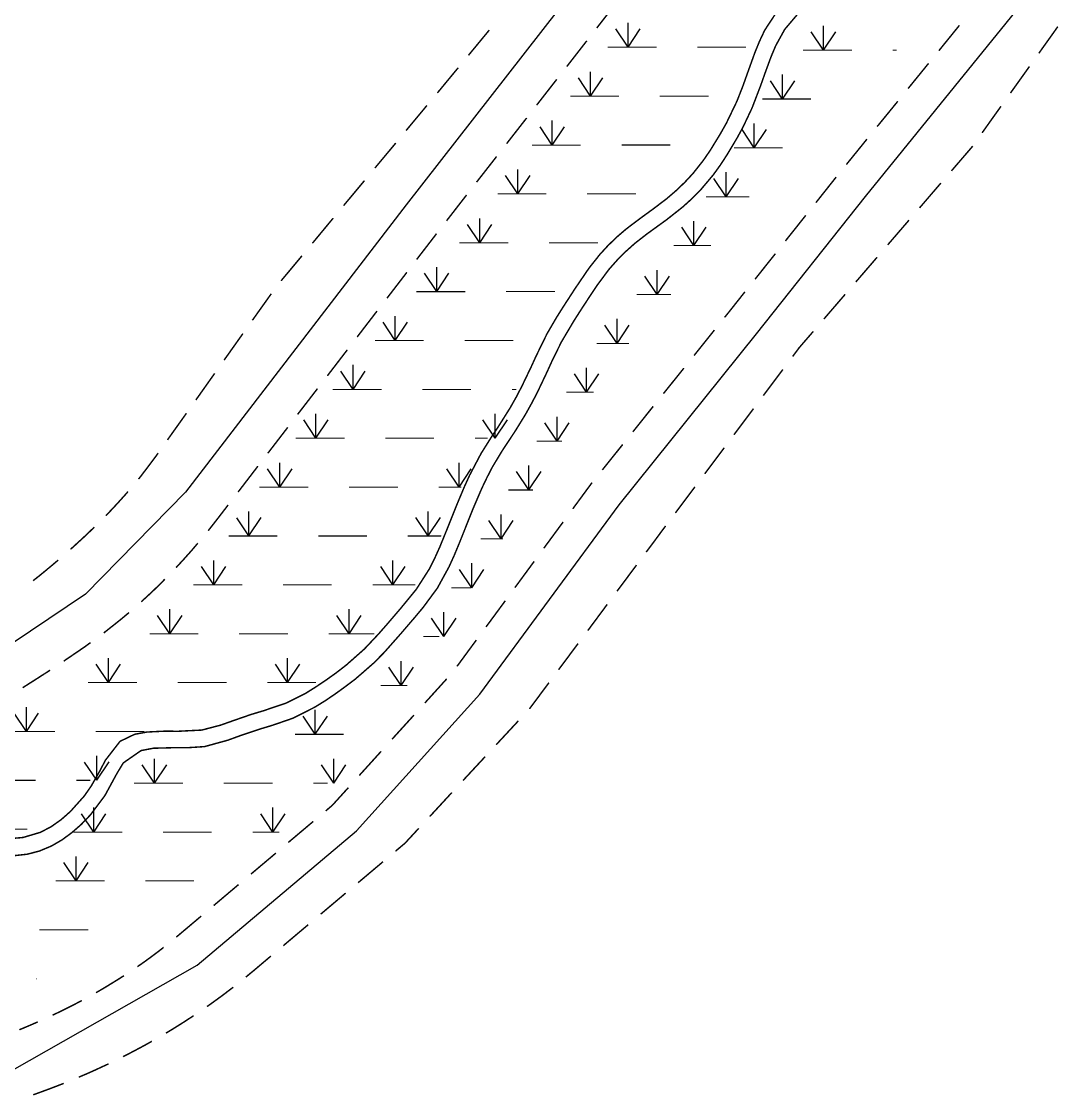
# Model space of a CAD drawing. Extents: x 204256 to 207861, y 4845615 to 4848347.
# Drawn here: x 205438.9 to 205566.2, y 4846420.4 to 4846552.3 of the extents above; entities that cross this region are included whole.
import ezdxf

# ---------------------------------------------------------------- set-up
doc = ezdxf.new("R2010")
doc.units = 0
doc.header["$LTSCALE"] = 1.5
doc.header["$MEASUREMENT"] = 0
for name, color, linetype in [('HD-ALAGADO-BREJO', 170, 'CONTINUOUS'), ('HD-CURSO-PERENE', 170, 'CONTINUOUS'), ('SV-EIXO-ROD-ESTR', 7, 'CONTINUOUS'), ('SV-VIAS-EM-CONSTR', 7, 'CONTINUOUS')]:
    doc.layers.add(name, color=color, linetype=linetype)

# ---------------------------------------------------------------- blocks, each defined once
blk = doc.blocks.new('*X10')
at = {"layer": 'HD-ALAGADO-BREJO'}
for points in [[(205513.341379, 4846549.139035), (205513.341062, 4846552.139035)], [(205513.341379, 4846549.139035), (205511.841141, 4846551.388876)], [(205513.341379, 4846549.139035), (205514.841141, 4846551.389193)], [(205508.74805, 4846543.138941), (205507.247826, 4846545.388792)], [(205508.74805, 4846543.138941), (205508.747751, 4846546.138941)], [(205508.74805, 4846543.138941), (205510.247826, 4846545.389091)], [(205504.049163, 4846537.138853), (205504.048875, 4846540.138853)], [(205504.049163, 4846537.138853), (205502.548947, 4846539.388708)], [(205504.049163, 4846537.138853), (205505.548947, 4846539.388997)], [(205499.821341, 4846531.138783), (205499.821045, 4846534.138783)], [(205499.821341, 4846531.138783), (205498.321119, 4846533.388635)], [(205499.821341, 4846531.138783), (205501.321119, 4846533.388931)], [(205495.144331, 4846525.13872), (205493.644094, 4846527.388562)], [(205495.144331, 4846525.13872), (205495.144016, 4846528.138719)], [(205495.144331, 4846525.13872), (205496.644094, 4846527.388877)], [(205489.864917, 4846519.13863), (205489.864606, 4846522.13863)], [(205489.864917, 4846519.13863), (205488.364684, 4846521.388475)], [(205489.864917, 4846519.13863), (205491.364684, 4846521.388785)], [(205484.771088, 4846513.138536), (205483.270864, 4846515.388387)], [(205484.771088, 4846513.138536), (205484.770789, 4846516.138536)], [(205484.771088, 4846513.138536), (205486.270864, 4846515.388686)], [(205479.58605, 4846507.138439), (205479.585766, 4846510.138439)], [(205479.58605, 4846507.138439), (205478.085837, 4846509.388297)], [(205479.58605, 4846507.138439), (205481.085837, 4846509.388581)], [(205475.04048, 4846501.138356), (205473.540271, 4846503.388216)], [(205475.04048, 4846501.138356), (205475.040202, 4846504.138356)], [(205475.04048, 4846501.138356), (205476.540271, 4846503.388495)], [(205497.04048, 4846501.140394), (205495.540271, 4846503.390255)], [(205497.04048, 4846501.140394), (205497.040201, 4846504.140394)], [(205497.04048, 4846501.140394), (205498.540271, 4846503.390533)], [(205470.604059, 4846495.138272), (205470.603788, 4846498.138272)], [(205492.604059, 4846495.140261), (205492.603788, 4846498.140261)], [(205470.604059, 4846495.138272), (205469.103855, 4846497.388137)], [(205470.604059, 4846495.138272), (205472.103855, 4846497.388408)], [(205492.604059, 4846495.140261), (205491.103855, 4846497.390125)], [(205492.604059, 4846495.140261), (205494.103855, 4846497.390396)], [(205466.810786, 4846489.138196), (205465.310588, 4846491.388064)], [(205466.810786, 4846489.138196), (205466.810522, 4846492.138196)], [(205466.810786, 4846489.138196), (205468.310588, 4846491.388328)], [(205488.810786, 4846489.140134), (205487.310588, 4846491.390002)], [(205488.810786, 4846489.140134), (205488.810522, 4846492.140134)], [(205488.810786, 4846489.140134), (205490.310588, 4846491.390266)], [(205462.483978, 4846483.138115), (205462.483719, 4846486.138115)], [(205484.483978, 4846483.140013), (205484.483719, 4846486.140013)], [(205462.483978, 4846483.138115), (205460.983784, 4846485.387986)], [(205462.483978, 4846483.138115), (205463.983784, 4846485.388244)], [(205484.483978, 4846483.140013), (205482.983784, 4846485.389883)], [(205484.483978, 4846483.140013), (205485.983784, 4846485.390142)], [(205457.102276, 4846477.138027), (205455.602083, 4846479.387898)], [(205457.102276, 4846477.138027), (205457.102018, 4846480.138027)], [(205457.102276, 4846477.138027), (205458.602083, 4846479.388155)], [(205479.102276, 4846477.139912), (205477.602083, 4846479.389784)], [(205479.102276, 4846477.139912), (205479.102018, 4846480.139912)], [(205479.102276, 4846477.139912), (205480.602083, 4846479.390041)], [(205449.556657, 4846471.137917), (205449.556401, 4846474.137917)], [(205471.556657, 4846471.13979), (205471.556401, 4846474.13979)], [(205449.556657, 4846471.137917), (205448.056465, 4846473.387789)], [(205449.556657, 4846471.137917), (205451.056465, 4846473.388044)], [(205471.556657, 4846471.13979), (205470.056465, 4846473.389662)], [(205471.556657, 4846471.13979), (205473.056465, 4846473.389917)], [(205439.487498, 4846465.13784), (205439.487175, 4846468.13784)], [(205439.487498, 4846465.13784), (205437.987256, 4846467.387678)], [(205439.487498, 4846465.13784), (205440.987256, 4846467.388001)], [(205448.140786, 4846459.139668), (205446.640578, 4846461.389529)], [(205448.140786, 4846459.139668), (205448.140509, 4846462.139668)], [(205448.140786, 4846459.139668), (205449.640578, 4846461.389807)]]:
    blk.add_lwpolyline(points, dxfattribs=at)
at = {"layer": 'HD-ALAGADO-BREJO', "const_width": 0.13}
for points in [[(205510.841379, 4846549.138771), (205511.841379, 4846549.138876)], [(205511.841379, 4846549.138876), (205516.841379, 4846549.139404)], [(205521.841379, 4846549.139932), (205527.841379, 4846549.140565)], [(205506.24805, 4846543.138692), (205507.24805, 4846543.138792)], [(205507.24805, 4846543.138792), (205512.24805, 4846543.13929)], [(205517.24805, 4846543.139789), (205523.24805, 4846543.140387)], [(205501.549163, 4846537.138612), (205502.549163, 4846537.138708)], [(205502.549163, 4846537.138708), (205507.549163, 4846537.139189)], [(205512.549163, 4846537.139671), (205518.549163, 4846537.140248)], [(205497.321341, 4846531.138537), (205498.321341, 4846531.138635)], [(205498.321341, 4846531.138635), (205503.321341, 4846531.139128)], [(205508.321341, 4846531.13962), (205514.321341, 4846531.140212)], [(205492.644331, 4846525.138457), (205493.644331, 4846525.138562)], [(205493.644331, 4846525.138562), (205498.644331, 4846525.139087)], [(205503.644331, 4846525.139613), (205509.644331, 4846525.140243)], [(205487.364917, 4846519.138371), (205488.364917, 4846519.138475)], [(205488.364917, 4846519.138475), (205493.364917, 4846519.138992)], [(205498.364917, 4846519.13951), (205504.364917, 4846519.140131)], [(205482.271088, 4846513.138287), (205483.271088, 4846513.138387)], [(205483.271088, 4846513.138387), (205488.271088, 4846513.138885)], [(205493.271088, 4846513.139383), (205499.271088, 4846513.139981)], [(205477.08605, 4846507.138202), (205478.08605, 4846507.138297)], [(205478.08605, 4846507.138297), (205483.08605, 4846507.13877)], [(205488.08605, 4846507.139244), (205494.08605, 4846507.139812)], [(205499.08605, 4846507.140285), (205499.642764, 4846507.138428)], [(205472.54048, 4846501.138124), (205473.54048, 4846501.138216)], [(205473.54048, 4846501.138216), (205478.54048, 4846501.13868)], [(205483.54048, 4846501.139143), (205489.54048, 4846501.139699)], [(205494.54048, 4846501.140163), (205495.54048, 4846501.140255)], [(205495.54048, 4846501.140255), (205496.098314, 4846501.138359)], [(205468.104059, 4846495.138046), (205469.104059, 4846495.138137)], [(205469.104059, 4846495.138137), (205474.104059, 4846495.138589)], [(205479.104059, 4846495.139041), (205485.104059, 4846495.139583)], [(205490.104059, 4846495.140035), (205491.104059, 4846495.140125)], [(205491.104059, 4846495.140125), (205492.104059, 4846495.140215)], [(205492.104059, 4846495.140215), (205492.896807, 4846495.138294)], [(205464.310786, 4846489.137976), (205465.310786, 4846489.138064)], [(205465.310786, 4846489.138064), (205470.310786, 4846489.138504)], [(205475.310786, 4846489.138945), (205481.310786, 4846489.139473)], [(205486.310786, 4846489.139914), (205487.310786, 4846489.140002)], [(205487.310786, 4846489.140002), (205490.310786, 4846489.140266)], [(205490.310786, 4846489.140266), (205490.4073, 4846489.138236)], [(205459.983978, 4846483.137899), (205460.983978, 4846483.137986)], [(205460.983978, 4846483.137986), (205465.983978, 4846483.138417)], [(205470.983978, 4846483.138848), (205476.983978, 4846483.139366)], [(205481.983978, 4846483.139797), (205482.983978, 4846483.139883)], [(205482.983978, 4846483.139883), (205486.983978, 4846483.140228)], [(205486.983978, 4846483.140228), (205487.226749, 4846483.138172)], [(205454.602276, 4846477.137812), (205455.602276, 4846477.137898)], [(205455.602276, 4846477.137898), (205460.602276, 4846477.138327)], [(205465.602276, 4846477.138755), (205471.602276, 4846477.139269)], [(205476.602276, 4846477.139698), (205477.602276, 4846477.139784)], [(205477.602276, 4846477.139784), (205481.602276, 4846477.140126)], [(205481.602276, 4846477.140126), (205482.205541, 4846477.138088)], [(205447.056657, 4846471.137704), (205448.056657, 4846471.137789)], [(205448.056657, 4846471.137789), (205453.056657, 4846471.138215)], [(205458.056657, 4846471.13864), (205464.056657, 4846471.139151)], [(205469.056657, 4846471.139577), (205470.056657, 4846471.139662)], [(205470.056657, 4846471.139662), (205474.056657, 4846471.140002)], [(205474.056657, 4846471.140002), (205475.043083, 4846471.137984)], [(205437.987498, 4846465.137678), (205442.987498, 4846465.138217)], [(205447.987498, 4846465.138756), (205453.987498, 4846465.139403)], [(205434.640786, 4846459.13842), (205440.640786, 4846459.138975)], [(205445.640786, 4846459.139437), (205446.640786, 4846459.139529)], [(205446.640786, 4846459.139529), (205447.333395, 4846459.137641)], [(205434.58921, 4846453.137636), (205439.58921, 4846453.138464)]]:
    blk.add_lwpolyline(points, dxfattribs=at)
blk = doc.blocks.new('*X12')
at = {"layer": 'HD-ALAGADO-BREJO'}
for points in [[(205537.340101, 4846548.787933), (205535.839803, 4846551.037735)], [(205537.340101, 4846548.787933), (205537.339704, 4846551.787933)], [(205537.340101, 4846548.787933), (205538.839803, 4846551.038132)], [(205532.322059, 4846542.787873), (205532.321634, 4846545.787873)], [(205532.322059, 4846542.787873), (205530.82174, 4846545.037661)], [(205532.322059, 4846542.787873), (205533.82174, 4846545.038085)], [(205528.846804, 4846536.787846), (205527.346449, 4846539.037609)], [(205528.846804, 4846536.787846), (205528.846331, 4846539.787846)], [(205528.846804, 4846536.787846), (205530.346449, 4846539.038083)], [(205525.396197, 4846530.787868), (205525.395616, 4846533.787868)], [(205525.396197, 4846530.787868), (205523.895762, 4846533.037577)], [(205525.396197, 4846530.787868), (205526.895762, 4846533.038159)], [(205521.438948, 4846524.787834), (205519.938478, 4846527.03752)], [(205521.438948, 4846524.787834), (205521.438321, 4846527.787834)], [(205521.438948, 4846524.787834), (205522.938478, 4846527.038148)], [(205516.918434, 4846518.787778), (205516.917779, 4846521.787778)], [(205516.918434, 4846518.787778), (205515.417943, 4846521.037451)], [(205516.918434, 4846518.787778), (205518.417943, 4846521.038106)], [(205511.998796, 4846512.787712), (205510.498291, 4846515.037375)], [(205511.998796, 4846512.787712), (205511.998122, 4846515.787712)], [(205511.998796, 4846512.787712), (205513.498291, 4846515.038049)], [(205508.258141, 4846506.787689), (205508.257411, 4846509.787689)], [(205508.258141, 4846506.787689), (205506.757593, 4846509.037324)], [(205508.258141, 4846506.787689), (205509.757593, 4846509.038055)], [(205504.629871, 4846500.787647), (205504.629107, 4846503.787647)], [(205504.629871, 4846500.787647), (205503.129298, 4846503.037266)], [(205504.629871, 4846500.787647), (205506.129298, 4846503.038029)], [(205501.169348, 4846494.78759), (205499.668766, 4846497.037202)], [(205501.169348, 4846494.78759), (205501.168572, 4846497.78759)], [(205501.169348, 4846494.78759), (205502.668766, 4846497.037978)], [(205497.757392, 4846488.787555), (205497.756579, 4846491.787555)], [(205497.757392, 4846488.787555), (205496.256782, 4846491.037148)], [(205497.757392, 4846488.787555), (205499.256782, 4846491.037961)], [(205494.154065, 4846482.787525), (205492.653419, 4846485.037094)], [(205494.154065, 4846482.787525), (205494.153204, 4846485.787524)], [(205494.154065, 4846482.787525), (205495.653419, 4846485.037955)], [(205490.728104, 4846476.787537), (205490.727148, 4846479.787537)], [(205490.728104, 4846476.787537), (205489.227387, 4846479.037059)], [(205490.728104, 4846476.787537), (205492.227387, 4846479.038016)], [(205485.494278, 4846470.787274), (205483.993721, 4846473.036902)], [(205485.494278, 4846470.787274), (205485.493535, 4846473.787274)], [(205485.494278, 4846470.787274), (205486.993721, 4846473.037646)], [(205474.954675, 4846464.786883), (205474.954235, 4846467.786883)], [(205474.954675, 4846464.786883), (205473.454345, 4846467.036663)], [(205474.954675, 4846464.786883), (205476.454345, 4846467.037103)], [(205455.219129, 4846458.786517), (205453.718921, 4846461.036378)], [(205455.219129, 4846458.786517), (205455.218852, 4846461.786517)], [(205455.219129, 4846458.786517), (205456.718921, 4846461.036655)], [(205477.219129, 4846458.788547), (205475.718921, 4846461.038408)], [(205477.219129, 4846458.788547), (205477.218852, 4846461.788546)], [(205477.219129, 4846458.788547), (205478.718921, 4846461.038685)], [(205447.751727, 4846452.786402), (205447.751459, 4846455.786402)], [(205469.751727, 4846452.78837), (205469.751459, 4846455.78837)], [(205447.751727, 4846452.786402), (205446.251526, 4846455.036268)], [(205447.751727, 4846452.786402), (205449.251526, 4846455.036536)], [(205469.751727, 4846452.78837), (205468.251526, 4846455.038236)], [(205469.751727, 4846452.78837), (205471.251526, 4846455.038504)], [(205445.58303, 4846446.787633), (205444.082871, 4846449.037527)], [(205445.58303, 4846446.787633), (205445.582818, 4846449.787633)], [(205445.58303, 4846446.787633), (205447.082871, 4846449.037739)]]:
    blk.add_lwpolyline(points, dxfattribs=at)
at = {"layer": 'HD-ALAGADO-BREJO', "const_width": 0.13}
for points in [[(205534.840101, 4846548.787602), (205535.840101, 4846548.787735)], [(205535.840101, 4846548.787735), (205540.840101, 4846548.788397)], [(205545.840101, 4846548.789059), (205546.314069, 4846548.787717)], [(205529.822059, 4846542.787519), (205530.822059, 4846542.787661)], [(205530.822059, 4846542.787661), (205535.822059, 4846542.788368)], [(205526.346804, 4846536.787451), (205527.346804, 4846536.787609)], [(205527.346804, 4846536.787609), (205532.346804, 4846536.788399)], [(205522.896197, 4846530.787384), (205523.896197, 4846530.787577)], [(205523.896197, 4846530.787577), (205527.896197, 4846530.788352)], [(205527.896197, 4846530.788352), (205528.241631, 4846530.787437)], [(205518.938949, 4846524.787311), (205519.938948, 4846524.78752)], [(205519.938948, 4846524.78752), (205522.938948, 4846524.788148)], [(205522.938948, 4846524.788148), (205523.524524, 4846524.787357)], [(205514.418434, 4846518.787233), (205515.418434, 4846518.787451)], [(205515.418434, 4846518.787451), (205518.418434, 4846518.788106)], [(205518.418434, 4846518.788106), (205518.629887, 4846518.787275)], [(205509.498796, 4846512.787151), (205510.498796, 4846512.787375)], [(205510.498796, 4846512.787375), (205512.498796, 4846512.787825)], [(205512.498796, 4846512.787825), (205513.470619, 4846512.787191)], [(205505.758142, 4846506.78708), (205506.758141, 4846506.787324)], [(205506.758141, 4846506.787324), (205508.758141, 4846506.787811)], [(205508.758141, 4846506.787811), (205509.135062, 4846506.787114)], [(205502.129871, 4846500.787011), (205503.129871, 4846500.787266)], [(205503.129871, 4846500.787266), (205505.129871, 4846500.787775)], [(205505.129871, 4846500.787775), (205505.223065, 4846500.787042)], [(205498.669348, 4846494.786944), (205499.669348, 4846494.787202)], [(205499.669348, 4846494.787202), (205500.669348, 4846494.787461)], [(205500.669348, 4846494.787461), (205501.666318, 4846494.786974)], [(205495.257393, 4846488.786876), (205496.257392, 4846488.787148)], [(205496.257392, 4846488.787148), (205497.257392, 4846488.787419)], [(205497.257392, 4846488.787419), (205497.978625, 4846488.786904)], [(205491.654065, 4846482.786807), (205492.654065, 4846482.787094)], [(205492.654065, 4846482.787094), (205493.654065, 4846482.787381)], [(205493.654065, 4846482.787381), (205494.087628, 4846482.786832)], [(205488.228104, 4846476.78674), (205489.228104, 4846476.787059)], [(205489.228104, 4846476.787059), (205490.196566, 4846476.78676)], [(205482.994278, 4846470.786655), (205483.994278, 4846470.786902)], [(205483.994278, 4846470.786902), (205485.994278, 4846470.787398)], [(205485.994278, 4846470.787398), (205486.259116, 4846470.786687)], [(205472.454675, 4846464.786516), (205473.454675, 4846464.786663)], [(205473.454675, 4846464.786663), (205478.454675, 4846464.787396)], [(205452.719129, 4846458.786286), (205453.719129, 4846458.786378)], [(205453.719129, 4846458.786378), (205458.719129, 4846458.78684)], [(205463.719129, 4846458.787301), (205469.719129, 4846458.787855)], [(205474.719129, 4846458.788316), (205475.719129, 4846458.788408)], [(205475.719129, 4846458.788408), (205476.492845, 4846458.786524)], [(205445.251727, 4846452.786178), (205446.251727, 4846452.786268)], [(205446.251727, 4846452.786268), (205451.251727, 4846452.786715)], [(205456.251727, 4846452.787162), (205462.251727, 4846452.787699)], [(205467.251727, 4846452.788147), (205468.251727, 4846452.788236)], [(205468.251727, 4846452.788236), (205470.251727, 4846452.788415)], [(205470.251727, 4846452.788415), (205470.556404, 4846452.786431)], [(205443.08303, 4846446.787457), (205444.08303, 4846446.787527)], [(205444.08303, 4846446.787527), (205449.08303, 4846446.78788)], [(205454.08303, 4846446.788233), (205460.08303, 4846446.788657)], [(205441.086783, 4846440.787995), (205447.086783, 4846440.788404)], [(205440.689833, 4846434.790018), (205440.745096, 4846434.786034)]]:
    blk.add_lwpolyline(points, dxfattribs=at)

msp = doc.modelspace()

# ---------------------------------------------------------------- linework, layer by layer
at = {"layer": 'HD-CURSO-PERENE', "const_width": 0.18}
for points in [[(205531.63, 4846553.53), (205530.12, 4846551.23), (205529.48, 4846549.87), (205528.91, 4846548.47), (205527.97, 4846545.86), (205527.47, 4846544.45), (205526.71, 4846542.51), (205525.41, 4846539.81), (205524.67, 4846538.5), (205523.45, 4846536.51), (205522.6, 4846535.27), (205521.33, 4846533.66), (205520.31, 4846532.56), (205519.22, 4846531.52), (205518.08, 4846530.54), (205516.35, 4846529.23), (205515.14, 4846528.35), (205513.13, 4846526.84), (205511.99, 4846525.86), (205510.91, 4846524.82), (205509.89, 4846523.71), (205508.55, 4846522.02), (205506.86, 4846519.54), (205505.38, 4846517.26), (205504.58, 4846515.99), (205503.39, 4846513.95), (205502.07, 4846511.25), (205501.45, 4846509.89), (205500.31, 4846507.52), (205499.62, 4846506.19), (205498.88, 4846504.88), (205497.4, 4846502.53), (205496.57, 4846501.28), (205495.3, 4846499.26), (205493.9, 4846496.6), (205493.28, 4846495.24), (205492.36, 4846493.05), (205491.25, 4846490.27), (205490.25, 4846487.82), (205489.63, 4846486.44), (205488.96, 4846485.1), (205487.36, 4846482.6), (205485.46, 4846480.28), (205483.72, 4846478.25), (205482.73, 4846477.12), (205480.98, 4846475.26), (205478.74, 4846473.28), (205477.55, 4846472.36), (205476.32, 4846471.48), (205475.06, 4846470.63), (205473.78, 4846469.83), (205471.39, 4846468.63), (205468.56, 4846467.67), (205467.12, 4846467.24), (205464.78, 4846466.43), (205463.35, 4846465.92), (205461.02, 4846465.31), (205458.08, 4846465.16), (205456.55, 4846465.18), (205454.3, 4846465.07), (205452.78, 4846464.79), (205450.99, 4846463.93), (205449.19, 4846461.61), (205448.47, 4846460.23), (205447.45, 4846458.44), (205446.59, 4846457.21), (205444.91, 4846455.33), (205443.78, 4846454.33), (205442.54, 4846453.45), (205441.2, 4846452.75), (205439.07, 4846452.12), (205437.55, 4846451.99)], [(205438.09, 4846449.9), (205439.6, 4846450.07), (205441.07, 4846450.45), (205442.58, 4846451.08), (205443.88, 4846451.84), (205445.1, 4846452.74), (205446.24, 4846453.74), (205447.35, 4846454.9), (205449.14, 4846457.29), (205450.6, 4846459.98), (205451.39, 4846461.28), (205453.56, 4846462.79), (205455.08, 4846463.08), (205457.71, 4846463.15), (205459.21, 4846463.14), (205461.36, 4846463.28), (205464.23, 4846464.07), (205465.65, 4846464.59), (205468.27, 4846465.47), (205469.71, 4846465.9), (205472.22, 4846466.77), (205474.89, 4846468.12), (205476.17, 4846468.91), (205477.42, 4846469.76), (205478.69, 4846470.68), (205479.89, 4846471.59), (205482.15, 4846473.56), (205483.43, 4846474.86), (205485.42, 4846477.11), (205487.24, 4846479.23), (205488.2, 4846480.38), (205489.94, 4846482.74), (205491.38, 4846485.37), (205492, 4846486.74), (205492.58, 4846488.13), (205493.24, 4846489.78), (205494.35, 4846492.56), (205495.39, 4846494.98), (205496.04, 4846496.34), (205496.73, 4846497.67), (205497.86, 4846499.54), (205498.68, 4846500.79), (205499.51, 4846502.04), (205500.74, 4846504.04), (205501.47, 4846505.35), (205502.17, 4846506.68), (205503.42, 4846509.31), (205504.04, 4846510.68), (205505.17, 4846512.97), (205506.7, 4846515.55), (205507.51, 4846516.82), (205508.72, 4846518.67), (205509.55, 4846519.92), (205511.02, 4846521.89), (205512.02, 4846523.02), (205513.08, 4846524.08), (205514.2, 4846525.08), (205515.65, 4846526.21), (205518.08, 4846527.97), (205520.03, 4846529.51), (205521.15, 4846530.52), (205522.21, 4846531.58), (205523.81, 4846533.48), (205524.69, 4846534.7), (205525.51, 4846535.96), (205526.74, 4846538.02), (205527.46, 4846539.34), (205528.57, 4846541.69), (205529.64, 4846544.48), (205530.14, 4846545.9), (205530.88, 4846547.92), (205531.46, 4846549.31), (205532.58, 4846551.34), (205534.52, 4846553.63)]]:
    msp.add_lwpolyline(points, dxfattribs=at)
at = {"layer": 'SV-EIXO-ROD-ESTR'}
msp.add_lwpolyline([(205517.22, 4846569.74), (205486.11, 4846529.81), (205459.01, 4846494.53), (205446.75, 4846482.01), (205428.71, 4846469.87)], dxfattribs=at)
at = {"layer": 'SV-EIXO-ROD-ESTR', "linetype": 'Continuous'}
msp.add_lwpolyline([(205437.78, 4846423.54), (205460.47, 4846436.45), (205480.01, 4846452.95), (205495.17, 4846469.71), (205512.27, 4846492.98), (205529.1, 4846513.97), (205542.51, 4846530.84), (205562.06, 4846554.92)], dxfattribs=at)
at = {"layer": 'SV-VIAS-EM-CONSTR', "const_width": 0.18}
for points in [[(205509.51, 4846551.51), (205511.96, 4846554.66)], [(205554.02, 4846551.83), (205551.5, 4846548.72)], [(205496.31, 4846551.25), (205493.76, 4846548.16)], [(205566.1, 4846551.67), (205563.78, 4846548.41)], [(205505.82, 4846546.77), (205508.28, 4846549.93)], [(205492.49, 4846546.62), (205490.58, 4846544.31)], [(205550.24, 4846547.17), (205547.72, 4846544.07)], [(205562.62, 4846546.78), (205560.29, 4846543.52)], [(205490.34, 4846544.01), (205489.94, 4846543.54)], [(205490.58, 4846544.31), (205490.34, 4846544.01)], [(205502.13, 4846542.04), (205504.59, 4846545.2)], [(205488.66, 4846542), (205486.1, 4846538.92)], [(205546.46, 4846542.51), (205543.93, 4846539.41)], [(205559.13, 4846541.9), (205556.81, 4846538.64)], [(205498.44, 4846537.31), (205500.9, 4846540.46)], [(205484.83, 4846537.38), (205482.27, 4846534.31)], [(205542.67, 4846537.86), (205540.15, 4846534.75)], [(205555.57, 4846536.9), (205553.05, 4846533.97)], [(205555.65, 4846537.01), (205555.57, 4846536.9)], [(205494.75, 4846532.58), (205497.21, 4846535.73)], [(205480.99, 4846532.77), (205478.43, 4846529.7)], [(205538.89, 4846533.2), (205536.41, 4846530.07)], [(205551.74, 4846532.46), (205549.13, 4846529.42)], [(205491.07, 4846527.84), (205493.52, 4846531)], [(205477.15, 4846528.16), (205474.6, 4846525.08)], [(205535.16, 4846528.5), (205532.67, 4846525.37)], [(205547.83, 4846527.91), (205545.22, 4846524.88)], [(205487.4, 4846523.09), (205489.84, 4846526.26)], [(205473.32, 4846523.54), (205470.76, 4846520.47)], [(205531.43, 4846523.8), (205528.94, 4846520.67)], [(205543.92, 4846523.36), (205541.31, 4846520.33)], [(205483.75, 4846518.33), (205486.19, 4846521.5)], [(205469.55, 4846518.88), (205467.23, 4846515.62)], [(205527.69, 4846519.11), (205525.83, 4846516.76)], [(205540, 4846518.81), (205537.39, 4846515.78)], [(205480.09, 4846513.57), (205482.53, 4846516.75)], [(205525.74, 4846516.65), (205525.2, 4846515.98)], [(205525.83, 4846516.76), (205525.74, 4846516.65)], [(205466.07, 4846513.99), (205463.76, 4846510.73)], [(205523.95, 4846514.42), (205521.45, 4846511.3)], [(205536.09, 4846514.26), (205534.78, 4846512.75)], [(205534.78, 4846512.75), (205534.32, 4846512.21)], [(205476.44, 4846508.81), (205478.88, 4846511.99)], [(205534.32, 4846512.21), (205533.55, 4846511.18)], [(205520.2, 4846509.74), (205517.69, 4846506.62)], [(205462.6, 4846509.1), (205460.29, 4846505.83)], [(205532.35, 4846509.58), (205529.95, 4846506.38)], [(205472.78, 4846504.06), (205475.22, 4846507.23)], [(205516.44, 4846505.06), (205513.94, 4846501.93)], [(205528.75, 4846504.77), (205526.35, 4846501.57)], [(205459.13, 4846504.2), (205456.81, 4846500.94)], [(205469.13, 4846499.3), (205471.57, 4846502.47)], [(205512.69, 4846500.37), (205510.19, 4846497.25)], [(205455.66, 4846499.31), (205455.39, 4846498.93)], [(205525.16, 4846499.97), (205522.76, 4846496.77)], [(205455.39, 4846498.93), (205453.86, 4846496.9)], [(205453.59, 4846496.54), (205453.25, 4846496.12)], [(205453.86, 4846496.9), (205453.59, 4846496.54)], [(205465.48, 4846494.54), (205467.91, 4846497.71)], [(205508.86, 4846495.6), (205506.56, 4846492.47)], [(205508.94, 4846495.69), (205508.86, 4846495.6)], [(205521.56, 4846495.17), (205519.16, 4846491.97)], [(205451.3, 4846493.84), (205450.65, 4846493.12)], [(205451.66, 4846494.24), (205451.3, 4846493.84)], [(205451.96, 4846494.59), (205451.66, 4846494.24)], [(205450.65, 4846493.12), (205449.94, 4846492.36)], [(205462.89, 4846491.17), (205464.26, 4846492.95)], [(205449.62, 4846492.02), (205449.25, 4846491.64)], [(205449.94, 4846492.36), (205449.62, 4846492.02)], [(205462.67, 4846490.89), (205462.89, 4846491.17)], [(205447.49, 4846489.9), (205447.12, 4846489.54)], [(205447.84, 4846490.23), (205447.49, 4846489.9)], [(205461.81, 4846489.79), (205462.43, 4846490.58)], [(205462.43, 4846490.58), (205462.67, 4846490.89)], [(205505.38, 4846490.86), (205503.01, 4846487.64)], [(205517.96, 4846490.37), (205517.36, 4846489.57)], [(205446.4, 4846488.86), (205445.65, 4846488.18)], [(205447.12, 4846489.54), (205446.4, 4846488.86)], [(205517.2, 4846489.34), (205515.57, 4846487.16)], [(205517.36, 4846489.57), (205517.2, 4846489.34)], [(205445.29, 4846487.84), (205444.91, 4846487.51)], [(205445.65, 4846488.18), (205445.29, 4846487.84)], [(205459.22, 4846486.74), (205459.81, 4846487.4)], [(205459.81, 4846487.4), (205460.53, 4846488.25)], [(205443.3, 4846486.1), (205442.64, 4846485.54)], [(205443.4, 4846486.19), (205443.3, 4846486.1)], [(205457.87, 4846485.26), (205458.55, 4846486)], [(205458.55, 4846486), (205458.81, 4846486.28)], [(205458.81, 4846486.28), (205459.22, 4846486.74)], [(205501.83, 4846486.03), (205499.46, 4846482.8)], [(205442.15, 4846485.13), (205441.1, 4846484.27)], [(205442.64, 4846485.54), (205442.15, 4846485.13)], [(205514.38, 4846485.56), (205511.99, 4846482.35)], [(205440.99, 4846484.18), (205440.31, 4846483.65)], [(205441.1, 4846484.27), (205440.99, 4846484.18)], [(205455.68, 4846483.02), (205456.48, 4846483.83)], [(205454.33, 4846481.74), (205454.59, 4846481.98)], [(205454.59, 4846481.98), (205455.06, 4846482.42)], [(205455.06, 4846482.42), (205455.68, 4846483.02)], [(205453.59, 4846481.06), (205454.33, 4846481.74)], [(205498.28, 4846481.19), (205495.91, 4846477.97)], [(205510.79, 4846480.74), (205508.41, 4846477.53)], [(205451.21, 4846479), (205452.09, 4846479.74)], [(205449.02, 4846477.26), (205450.55, 4846478.47)], [(205450.55, 4846478.47), (205451.21, 4846479)], [(205448.98, 4846477.23), (205449.02, 4846477.26)], [(205444.13, 4846473.81), (205446.55, 4846475.46)], [(205446.55, 4846475.46), (205446.61, 4846475.5)], [(205446.61, 4846475.5), (205447.36, 4846476.05)], [(205494.72, 4846476.36), (205492.35, 4846473.13)], [(205507.21, 4846475.93), (205504.82, 4846472.72)], [(205444.08, 4846473.77), (205444.13, 4846473.81)], [(205440.36, 4846471.35), (205441.57, 4846472.13)], [(205441.57, 4846472.13), (205441.63, 4846472.16)], [(205441.63, 4846472.16), (205442.4, 4846472.67)], [(205491.08, 4846471.59), (205488.4, 4846468.63)], [(205439.04, 4846470.51), (205439.1, 4846470.55)], [(205439.1, 4846470.55), (205439.88, 4846471.05)], [(205439.88, 4846471.05), (205440.36, 4846471.35)], [(205503.63, 4846471.12), (205501.84, 4846468.71)], [(205501.26, 4846467.94), (205501.24, 4846467.91)], [(205501.84, 4846468.71), (205501.26, 4846467.94)], [(205487.06, 4846467.14), (205484.37, 4846464.18)], [(205499.88, 4846466.44), (205497.16, 4846463.51)], [(205483.03, 4846462.69), (205480.35, 4846459.73)], [(205495.8, 4846462.04), (205493.08, 4846459.11)], [(205479.01, 4846458.24), (205477.67, 4846456.76)], [(205491.72, 4846457.64), (205489.01, 4846454.7)], [(205477.02, 4846456.05), (205476.23, 4846455.38)], [(205477.67, 4846456.76), (205477.02, 4846456.05)], [(205474.7, 4846454.09), (205471.64, 4846451.51)], [(205487.65, 4846453.24), (205486.29, 4846451.77)], [(205486.29, 4846451.77), (205485.97, 4846451.42)], [(205485.97, 4846451.42), (205484.8, 4846450.44)], [(205470.12, 4846450.21), (205467.06, 4846447.63)], [(205483.27, 4846449.15), (205480.21, 4846446.57)], [(205465.53, 4846446.34), (205462.48, 4846443.76)], [(205478.68, 4846445.29), (205475.62, 4846442.71)], [(205460.95, 4846442.47), (205458.66, 4846440.54)], [(205474.09, 4846441.42), (205471.03, 4846438.84)], [(205458.01, 4846439.99), (205457.89, 4846439.89)], [(205458.66, 4846440.54), (205458.01, 4846439.99)], [(205456.34, 4846438.63), (205455.67, 4846438.11)], [(205454.46, 4846437.21), (205453.94, 4846436.83)], [(205454.75, 4846437.42), (205454.46, 4846437.21)], [(205455.67, 4846438.11), (205454.75, 4846437.42)], [(205469.5, 4846437.56), (205467.21, 4846435.62)], [(205453.24, 4846436.34), (205453.12, 4846436.26)], [(205453.94, 4846436.83), (205453.24, 4846436.34)], [(205450.72, 4846434.68), (205449.76, 4846434.09)], [(205451.46, 4846435.15), (205450.72, 4846434.68)], [(205467.16, 4846435.59), (205466.44, 4846434.99)], [(205467.21, 4846435.62), (205467.16, 4846435.59)], [(205448.14, 4846433.12), (205448.04, 4846433.07)], [(205448.9, 4846433.57), (205448.14, 4846433.12)], [(205449.44, 4846433.89), (205448.9, 4846433.57)], [(205449.76, 4846434.09), (205449.44, 4846433.89)], [(205464.08, 4846433.13), (205463.64, 4846432.79)], [(205464.83, 4846433.7), (205464.08, 4846433.13)], [(205464.88, 4846433.74), (205464.83, 4846433.7)], [(205446.29, 4846432.1), (205445.49, 4846431.68)], [(205462.42, 4846431.9), (205461.66, 4846431.36)], [(205462.47, 4846431.94), (205462.42, 4846431.9)], [(205463.64, 4846432.79), (205462.47, 4846431.94)], [(205443.62, 4846430.74), (205442.78, 4846430.34)], [(205444.14, 4846431), (205443.62, 4846430.74)], [(205444.51, 4846431.18), (205444.14, 4846431)], [(205445.49, 4846431.68), (205444.51, 4846431.18)], [(205440.89, 4846429.48), (205440.02, 4846429.1)], [(205442.78, 4846430.34), (205442.71, 4846430.31)], [(205458.68, 4846429.37), (205457.48, 4846428.62)], [(205459.17, 4846429.69), (205458.68, 4846429.37)], [(205459.94, 4846430.19), (205459.17, 4846429.69)], [(205460.01, 4846430.23), (205459.94, 4846430.19)], [(205439.05, 4846428.69), (205438.63, 4846428.52)], [(205440.02, 4846429.1), (205439.05, 4846428.69)], [(205457.4, 4846428.57), (205456.62, 4846428.1)], [(205457.48, 4846428.62), (205457.4, 4846428.57)], [(205454.02, 4846426.61), (205453.48, 4846426.32)], [(205454.8, 4846427.05), (205454.02, 4846426.61)], [(205454.89, 4846427.1), (205454.8, 4846427.05)], [(205452.15, 4846425.61), (205451.36, 4846425.21)], [(205452.25, 4846425.67), (205452.15, 4846425.61)], [(205453.48, 4846426.32), (205452.25, 4846425.67)], [(205448.66, 4846423.91), (205448.09, 4846423.64)], [(205449.45, 4846424.27), (205448.66, 4846423.91)], [(205449.57, 4846424.33), (205449.45, 4846424.27)], [(205446.71, 4846423.03), (205445.92, 4846422.69)], [(205446.84, 4846423.08), (205446.71, 4846423.03)], [(205448.09, 4846423.64), (205446.84, 4846423.08)], [(205442.41, 4846421.29), (205441.27, 4846420.87)], [(205443.14, 4846421.57), (205442.41, 4846421.29)], [(205443.81, 4846421.83), (205443.14, 4846421.57)], [(205444.07, 4846421.93), (205443.81, 4846421.83)], [(205441, 4846420.77), (205440.32, 4846420.53)], [(205441.27, 4846420.87), (205441, 4846420.77)]]:
    msp.add_lwpolyline(points, dxfattribs=at)

# ---------------------------------------------------------------- block references
at = {"layer": 'HD-ALAGADO-BREJO'}
for name in ['*X10', '*X12']:
    msp.add_blockref(name, (0, 0), dxfattribs=at)

doc.saveas('drawing.dxf')
